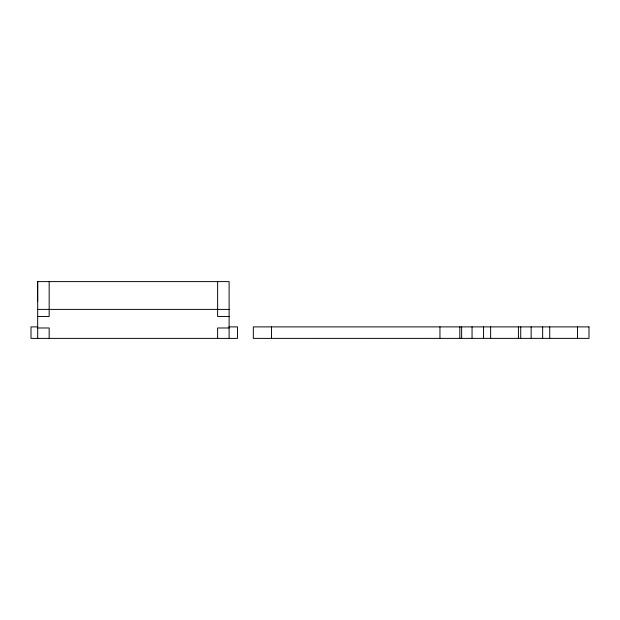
<?xml version="1.0" encoding="UTF-8"?>
<svg xmlns="http://www.w3.org/2000/svg" width="620" height="620" viewBox="0 0 620 620"><rect width="100%" height="100%" fill="white"/><g stroke="black" fill="none" stroke-linecap="round" stroke-linejoin="round"><path stroke-width="0.93" d="M37.65 301.274L37.65 281.604L229.113 281.604L229.113 338.396M37.681 309.396L229.113 309.396M37.681 316.471L49.166 316.471L49.166 281.604M229.113 316.471L217.628 316.471L217.628 281.604M37.696 326.895L31 326.895L31 338.396L237.499 338.396L237.499 326.895L228.981 326.895M37.681 327.98L49.166 327.98L49.166 338.396M229.113 327.98L217.628 327.98L217.628 338.396M577.514 326.895L577.514 338.396M549.731 326.911L549.731 338.396M542.647 326.911L542.647 338.396M531.146 326.911L531.146 338.396M520.73 326.911L520.73 338.396M518.421 326.911L518.421 338.396M490.637 326.911L490.637 338.396M483.554 326.911L483.554 338.396M472.053 326.911L472.053 338.396M461.637 326.911L461.637 338.396M459.823 326.895L459.823 338.396M439.952 326.895L439.952 338.396M271.49 326.895L271.49 338.396M37.681 281.604L37.681 338.396M589 326.895L253.324 326.895L253.324 338.396L589 338.373L589 326.895"/></g></svg>
